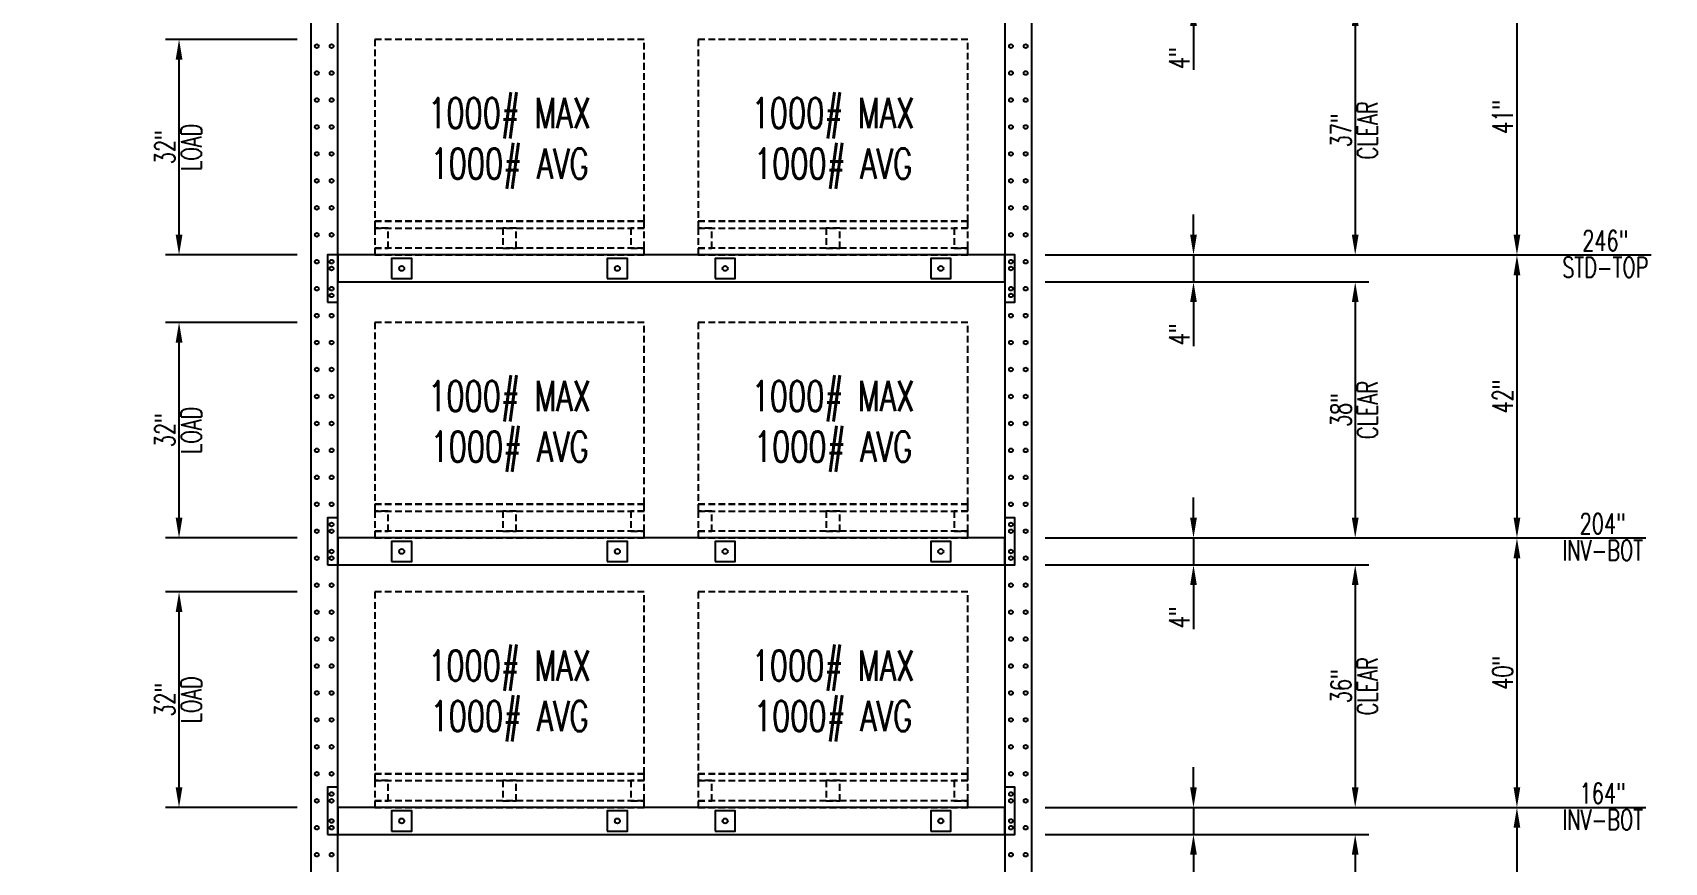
# Model space of a CAD drawing. Extents: x -805 to 239, y -158 to 536.
# Drawn here: x -170.7 to 71.5, y 155.9 to 279 of the extents above; entities that cross this region are included whole.
import ezdxf

# ---------------------------------------------------------------- set-up
doc = ezdxf.new("R2010")
doc.units = 0
doc.header["$LTSCALE"] = 8
doc.header["$MEASUREMENT"] = 0
doc.linetypes.add('HIDDEN2', pattern=[0.1875, 0.125, -0.0625])
doc.layers.get('DEFPOINTS').update_dxf_attribs({"linetype": 'CONTINUOUS'})
for name, color, linetype in [('RACKDIM', 7, 'CONTINUOUS'), ('RACKLOAD', 254, 'HIDDEN2'), ('RACKPALLET', 254, 'HIDDEN2'), ('RACKSHELF', 20, 'CONTINUOUS'), ('RACKUPRIGHT', 180, 'CONTINUOUS')]:
    doc.layers.add(name, color=color, linetype=linetype)
doc.styles.add('2thirds', font='romans.shx', dxfattribs={"width": 0.7})
doc.dimstyles.new('2tfrac16', dxfattribs={"dimscale": 32, "dimtxt": 0.0938, "dimasz": 0.0938, "dimexe": 0.0625, "dimexo": 0.0625, "dimgap": 0.01, "dimtad": 1, "dimdec": 4, "dimzin": 1, "dimdsep": 46, "dimlunit": 5, "dimtxsty": '2thirds', "dimcen": 0.0625, "dimclrd": 256, "dimclre": 256, "dimclrt": 256, "dimadec": 0, "dimazin": 0, "dimtfac": 0.75, "dimtdec": 4, "dimtmove": 0, "dimatfit": 0, "dimfxl": 0, "dimtvp": 0.75, "dimfrac": 2, "dimtolj": 1, "dimtzin": 0, "dimarcsym": 0})

# ---------------------------------------------------------------- blocks, each defined once
blk = doc.blocks.new('*D122')
at = {"layer": 'DEFPOINTS', "color": 0}
for p in [(-154.93, 482), (-129.38, 482), (-125.38, 0)]:
    blk.add_point(p, dxfattribs=at)
at = {"layer": 'RACKDIM', "lineweight": -2}
for p, q in [((-148.93, 482), (-170.66, 482)), ((-142.92, 482), (-148.93, 482)), ((-131.38, 482), (-142.92, 482))]:
    blk.add_line(p, q, dxfattribs=at)
at = {"layer": 'RACKDIM', "char_height": 3.002, "attachment_point": 5, "style": '2thirds'}
for s, insert in [('\\A1;482"', (-162.95, 484.11)), ('\\A1;TOP OF\\PTOP LOAD', (-162.95, 477.68))]:
    blk.add_mtext(s, dxfattribs=dict(at, insert=insert))
blk = doc.blocks.new('*D115')
at = {"layer": 'DEFPOINTS', "color": 0}
for p in [(-22.38, 410), (55.62, 410), (-125.38, 0)]:
    blk.add_point(p, dxfattribs=at)
at = {"layer": 'RACKDIM', "lineweight": -2}
blk.add_line((-20.38, 410), (69.55, 410), dxfattribs=at)
at = {"layer": 'RACKDIM', "attachment_point": 5, "style": '2thirds'}
for s, insert, char_height in [('\\A1;410"', (62.74, 412.11), 3.002), ('\\A1;STD-TOP', (62.74, 408.18), 3.0016)]:
    blk.add_mtext(s, dxfattribs=dict(at, insert=insert, char_height=char_height))
blk = doc.blocks.new('*D110')
at = {"layer": 'DEFPOINTS', "color": 0}
for p in [(-22.38, 328), (55.62, 328), (-125.38, 0)]:
    blk.add_point(p, dxfattribs=at)
at = {"layer": 'RACKDIM', "lineweight": -2}
blk.add_line((-20.38, 328), (68.75, 328), dxfattribs=at)
at = {"layer": 'RACKDIM', "attachment_point": 5, "style": '2thirds'}
for s, insert, char_height in [('\\A1;328"', (62.34, 330.11), 3.002), ('\\A1;INV-BOT', (62.34, 326.18), 3.0016)]:
    blk.add_mtext(s, dxfattribs=dict(at, insert=insert, char_height=char_height))
blk = doc.blocks.new('*D105')
at = {"layer": 'DEFPOINTS', "color": 0}
for p in [(-22.38, 287), (55.62, 287), (-125.38, 0)]:
    blk.add_point(p, dxfattribs=at)
at = {"layer": 'RACKDIM', "lineweight": -2}
blk.add_line((-20.38, 287), (69.75, 287), dxfattribs=at)
at = {"layer": 'RACKDIM', "attachment_point": 5, "style": '2thirds'}
for s, insert, char_height in [('\\A1;287"', (62.84, 289.11), 3.002), ('\\A1;STD-BOT', (62.84, 285.18), 3.0016)]:
    blk.add_mtext(s, dxfattribs=dict(at, insert=insert, char_height=char_height))
blk = doc.blocks.new('*D104')
at = {"layer": 'DEFPOINTS', "color": 0}
for p in [(-22.38, 287), (-22.38, 246), (49.62, 246)]:
    blk.add_point(p, dxfattribs=at)
at = {"layer": 'RACKDIM', "lineweight": -2}
for p, q in [((-20.38, 287), (51.62, 287)), ((49.62, 284), (49.62, 249)), ((-20.38, 246), (51.62, 246))]:
    blk.add_line(p, q, dxfattribs=at)
at = {"layer": 'RACKDIM'}
for points in [[(49.12, 284), (50.12, 284), (49.62, 287)], [(49.12, 249), (50.12, 249), (49.62, 246)]]:
    blk.add_solid(points, dxfattribs=at)
at = {"layer": 'RACKDIM', "insert": (47.51, 266.5), "char_height": 3.002, "attachment_point": 5, "rotation": 89.9998, "style": '2thirds'}
blk.add_mtext('\\A1;41"', dxfattribs=at)
blk = doc.blocks.new('*D103')
at = {"layer": 'DEFPOINTS', "color": 0}
for p in [(-22.38, 283), (-22.38, 246), (25.62, 246)]:
    blk.add_point(p, dxfattribs=at)
at = {"layer": 'RACKDIM', "lineweight": -2}
for p, q in [((-20.38, 283), (27.62, 283)), ((25.62, 280), (25.62, 249)), ((-20.38, 246), (27.62, 246))]:
    blk.add_line(p, q, dxfattribs=at)
at = {"layer": 'RACKDIM'}
for points in [[(25.12, 280), (26.12, 280), (25.62, 283)], [(25.12, 249), (26.12, 249), (25.62, 246)]]:
    blk.add_solid(points, dxfattribs=at)
at = {"layer": 'RACKDIM', "char_height": 3.002, "attachment_point": 5, "rotation": 89.9998, "style": '2thirds'}
for s, insert in [('\\A1;37"', (23.51, 264.5)), ('\\A1;CLEAR', (27.44, 264.5))]:
    blk.add_mtext(s, dxfattribs=dict(at, insert=insert))
blk = doc.blocks.new('*D102')
at = {"layer": 'DEFPOINTS', "color": 0}
for p in [(-22.38, 287), (-22.38, 283), (1.62, 283)]:
    blk.add_point(p, dxfattribs=at)
at = {"layer": 'RACKDIM', "lineweight": -2}
for p, q in [((1.62, 290), (1.62, 293)), ((-20.38, 287), (3.62, 287)), ((1.62, 287), (1.62, 283)), ((-20.38, 283), (3.62, 283)), ((1.62, 280), (1.62, 273.46))]:
    blk.add_line(p, q, dxfattribs=at)
at = {"layer": 'RACKDIM'}
for points in [[(1.12, 290), (2.12, 290), (1.62, 287)], [(1.12, 280), (2.12, 280), (1.62, 283)]]:
    blk.add_solid(points, dxfattribs=at)
at = {"layer": 'RACKDIM', "insert": (-0.49, 275.23), "char_height": 3.002, "attachment_point": 5, "rotation": 89.9998, "style": '2thirds'}
blk.add_mtext('\\A1;4"', dxfattribs=at)
blk = doc.blocks.new('*D101')
at = {"layer": 'DEFPOINTS', "color": 0}
for p in [(-148.93, 278), (-129.38, 278), (-129.38, 246)]:
    blk.add_point(p, dxfattribs=at)
at = {"layer": 'RACKDIM', "lineweight": -2}
for p, q in [((-131.38, 278), (-150.93, 278)), ((-148.93, 249), (-148.93, 275)), ((-131.38, 246), (-150.93, 246))]:
    blk.add_line(p, q, dxfattribs=at)
at = {"layer": 'RACKDIM'}
for points in [[(-149.43, 275), (-148.43, 275), (-148.93, 278)], [(-149.43, 249), (-148.43, 249), (-148.93, 246)]]:
    blk.add_solid(points, dxfattribs=at)
at = {"layer": 'RACKDIM', "char_height": 3.002, "attachment_point": 5, "rotation": 89.9998, "style": '2thirds'}
for s, insert in [('\\A1;32"', (-151.04, 262)), ('\\A1;LOAD', (-147.11, 262))]:
    blk.add_mtext(s, dxfattribs=dict(at, insert=insert))
blk = doc.blocks.new('*D100')
at = {"layer": 'DEFPOINTS', "color": 0}
for p in [(-22.38, 246), (55.62, 246), (-125.38, 0)]:
    blk.add_point(p, dxfattribs=at)
at = {"layer": 'RACKDIM', "lineweight": -2}
blk.add_line((-20.38, 246), (69.55, 246), dxfattribs=at)
at = {"layer": 'RACKDIM', "attachment_point": 5, "style": '2thirds'}
for s, insert, char_height in [('\\A1;246"', (62.74, 248.11), 3.002), ('\\A1;STD-TOP', (62.74, 244.18), 3.0016)]:
    blk.add_mtext(s, dxfattribs=dict(at, insert=insert, char_height=char_height))
blk = doc.blocks.new('*D99')
at = {"layer": 'DEFPOINTS', "color": 0}
for p in [(-22.38, 246), (-22.38, 204), (49.62, 204)]:
    blk.add_point(p, dxfattribs=at)
at = {"layer": 'RACKDIM', "lineweight": -2}
for p, q in [((-20.38, 246), (51.62, 246)), ((49.62, 243), (49.62, 207)), ((-20.38, 204), (51.62, 204))]:
    blk.add_line(p, q, dxfattribs=at)
at = {"layer": 'RACKDIM'}
for points in [[(49.12, 243), (50.12, 243), (49.62, 246)], [(49.12, 207), (50.12, 207), (49.62, 204)]]:
    blk.add_solid(points, dxfattribs=at)
at = {"layer": 'RACKDIM', "insert": (47.51, 225), "char_height": 3.002, "attachment_point": 5, "rotation": 89.9998, "style": '2thirds'}
blk.add_mtext('\\A1;42"', dxfattribs=at)
blk = doc.blocks.new('*D98')
at = {"layer": 'DEFPOINTS', "color": 0}
for p in [(-22.38, 242), (-22.38, 204), (25.62, 204)]:
    blk.add_point(p, dxfattribs=at)
at = {"layer": 'RACKDIM', "lineweight": -2}
for p, q in [((-20.38, 242), (27.62, 242)), ((25.62, 239), (25.62, 207)), ((-20.38, 204), (27.62, 204))]:
    blk.add_line(p, q, dxfattribs=at)
at = {"layer": 'RACKDIM'}
for points in [[(25.12, 239), (26.12, 239), (25.62, 242)], [(25.12, 207), (26.12, 207), (25.62, 204)]]:
    blk.add_solid(points, dxfattribs=at)
at = {"layer": 'RACKDIM', "char_height": 3.002, "attachment_point": 5, "rotation": 89.9998, "style": '2thirds'}
for s, insert in [('\\A1;CLEAR', (27.44, 223)), ('\\A1;38"', (23.51, 223))]:
    blk.add_mtext(s, dxfattribs=dict(at, insert=insert))
blk = doc.blocks.new('*D97')
at = {"layer": 'DEFPOINTS', "color": 0}
for p in [(-22.38, 246), (-22.38, 242), (1.62, 242)]:
    blk.add_point(p, dxfattribs=at)
at = {"layer": 'RACKDIM', "lineweight": -2}
for p, q in [((1.62, 249), (1.62, 252)), ((-20.38, 246), (3.62, 246)), ((1.62, 246), (1.62, 242)), ((-20.38, 242), (3.62, 242)), ((1.62, 239), (1.62, 232.46))]:
    blk.add_line(p, q, dxfattribs=at)
at = {"layer": 'RACKDIM'}
for points in [[(1.12, 249), (2.12, 249), (1.62, 246)], [(1.12, 239), (2.12, 239), (1.62, 242)]]:
    blk.add_solid(points, dxfattribs=at)
at = {"layer": 'RACKDIM', "insert": (-0.49, 234.23), "char_height": 3.002, "attachment_point": 5, "rotation": 89.9998, "style": '2thirds'}
blk.add_mtext('\\A1;4"', dxfattribs=at)
blk = doc.blocks.new('*D96')
at = {"layer": 'DEFPOINTS', "color": 0}
for p in [(-148.93, 236), (-129.38, 236), (-129.38, 204)]:
    blk.add_point(p, dxfattribs=at)
at = {"layer": 'RACKDIM', "lineweight": -2}
for p, q in [((-131.38, 236), (-150.93, 236)), ((-148.93, 207), (-148.93, 233)), ((-131.38, 204), (-150.93, 204))]:
    blk.add_line(p, q, dxfattribs=at)
at = {"layer": 'RACKDIM'}
for points in [[(-149.43, 233), (-148.43, 233), (-148.93, 236)], [(-149.43, 207), (-148.43, 207), (-148.93, 204)]]:
    blk.add_solid(points, dxfattribs=at)
at = {"layer": 'RACKDIM', "char_height": 3.002, "attachment_point": 5, "rotation": 89.9998, "style": '2thirds'}
for s, insert in [('\\A1;LOAD', (-147.11, 220)), ('\\A1;32"', (-151.04, 220))]:
    blk.add_mtext(s, dxfattribs=dict(at, insert=insert))
blk = doc.blocks.new('*D95')
at = {"layer": 'DEFPOINTS', "color": 0}
for p in [(-22.38, 204), (55.62, 204), (-125.38, 0)]:
    blk.add_point(p, dxfattribs=at)
at = {"layer": 'RACKDIM', "lineweight": -2}
blk.add_line((-20.38, 204), (68.75, 204), dxfattribs=at)
at = {"layer": 'RACKDIM', "attachment_point": 5, "style": '2thirds'}
for s, insert, char_height in [('\\A1;204"', (62.34, 206.11), 3.002), ('\\A1;INV-BOT', (62.34, 202.18), 3.0016)]:
    blk.add_mtext(s, dxfattribs=dict(at, insert=insert, char_height=char_height))
blk = doc.blocks.new('*D94')
at = {"layer": 'DEFPOINTS', "color": 0}
for p in [(-22.38, 204), (-22.38, 164), (49.62, 164)]:
    blk.add_point(p, dxfattribs=at)
at = {"layer": 'RACKDIM', "lineweight": -2}
for p, q in [((-20.38, 204), (51.62, 204)), ((49.62, 201), (49.62, 167)), ((-20.38, 164), (51.62, 164))]:
    blk.add_line(p, q, dxfattribs=at)
at = {"layer": 'RACKDIM'}
for points in [[(49.12, 201), (50.12, 201), (49.62, 204)], [(49.12, 167), (50.12, 167), (49.62, 164)]]:
    blk.add_solid(points, dxfattribs=at)
at = {"layer": 'RACKDIM', "insert": (47.51, 184), "char_height": 3.002, "attachment_point": 5, "rotation": 89.9998, "style": '2thirds'}
blk.add_mtext('\\A1;40"', dxfattribs=at)
blk = doc.blocks.new('*D93')
at = {"layer": 'DEFPOINTS', "color": 0}
for p in [(-22.38, 200), (-22.38, 164), (25.62, 164)]:
    blk.add_point(p, dxfattribs=at)
at = {"layer": 'RACKDIM', "lineweight": -2}
for p, q in [((-20.38, 200), (27.62, 200)), ((25.62, 197), (25.62, 167)), ((-20.38, 164), (27.62, 164))]:
    blk.add_line(p, q, dxfattribs=at)
at = {"layer": 'RACKDIM'}
for points in [[(25.12, 197), (26.12, 197), (25.62, 200)], [(25.12, 167), (26.12, 167), (25.62, 164)]]:
    blk.add_solid(points, dxfattribs=at)
at = {"layer": 'RACKDIM', "char_height": 3.002, "attachment_point": 5, "rotation": 89.9998, "style": '2thirds'}
for s, insert in [('\\A1;36"', (23.51, 182)), ('\\A1;CLEAR', (27.44, 182))]:
    blk.add_mtext(s, dxfattribs=dict(at, insert=insert))
blk = doc.blocks.new('*D92')
at = {"layer": 'DEFPOINTS', "color": 0}
for p in [(-22.38, 204), (-22.38, 200), (1.62, 200)]:
    blk.add_point(p, dxfattribs=at)
at = {"layer": 'RACKDIM', "lineweight": -2}
for p, q in [((1.62, 207), (1.62, 210)), ((-20.38, 204), (3.62, 204)), ((1.62, 204), (1.62, 200)), ((-20.38, 200), (3.62, 200)), ((1.62, 197), (1.62, 190.46))]:
    blk.add_line(p, q, dxfattribs=at)
at = {"layer": 'RACKDIM'}
for points in [[(1.12, 207), (2.12, 207), (1.62, 204)], [(1.12, 197), (2.12, 197), (1.62, 200)]]:
    blk.add_solid(points, dxfattribs=at)
at = {"layer": 'RACKDIM', "insert": (-0.49, 192.23), "char_height": 3.002, "attachment_point": 5, "rotation": 89.9998, "style": '2thirds'}
blk.add_mtext('\\A1;4"', dxfattribs=at)
blk = doc.blocks.new('*D91')
at = {"layer": 'DEFPOINTS', "color": 0}
for p in [(-148.93, 196), (-129.38, 196), (-129.38, 164)]:
    blk.add_point(p, dxfattribs=at)
at = {"layer": 'RACKDIM', "lineweight": -2}
for p, q in [((-131.38, 196), (-150.93, 196)), ((-148.93, 167), (-148.93, 193)), ((-131.38, 164), (-150.93, 164))]:
    blk.add_line(p, q, dxfattribs=at)
at = {"layer": 'RACKDIM'}
for points in [[(-149.43, 193), (-148.43, 193), (-148.93, 196)], [(-149.43, 167), (-148.43, 167), (-148.93, 164)]]:
    blk.add_solid(points, dxfattribs=at)
at = {"layer": 'RACKDIM', "char_height": 3.002, "attachment_point": 5, "rotation": 89.9998, "style": '2thirds'}
for s, insert in [('\\A1;32"', (-151.04, 180)), ('\\A1;LOAD', (-147.11, 180))]:
    blk.add_mtext(s, dxfattribs=dict(at, insert=insert))
blk = doc.blocks.new('*D90')
at = {"layer": 'DEFPOINTS', "color": 0}
for p in [(-22.38, 164), (55.62, 164), (-125.38, 0)]:
    blk.add_point(p, dxfattribs=at)
at = {"layer": 'RACKDIM', "lineweight": -2}
blk.add_line((-20.38, 164), (68.75, 164), dxfattribs=at)
at = {"layer": 'RACKDIM', "attachment_point": 5, "style": '2thirds'}
for s, insert, char_height in [('\\A1;164"', (62.34, 166.11), 3.002), ('\\A1;INV-BOT', (62.34, 162.18), 3.0016)]:
    blk.add_mtext(s, dxfattribs=dict(at, insert=insert, char_height=char_height))
blk = doc.blocks.new('*D89')
at = {"layer": 'DEFPOINTS', "color": 0}
for p in [(-22.38, 164), (-22.38, 123), (49.62, 123)]:
    blk.add_point(p, dxfattribs=at)
at = {"layer": 'RACKDIM', "lineweight": -2}
for p, q in [((-20.38, 164), (51.62, 164)), ((49.62, 161), (49.62, 126)), ((-20.38, 123), (51.62, 123))]:
    blk.add_line(p, q, dxfattribs=at)
at = {"layer": 'RACKDIM'}
for points in [[(49.12, 161), (50.12, 161), (49.62, 164)], [(49.12, 126), (50.12, 126), (49.62, 123)]]:
    blk.add_solid(points, dxfattribs=at)
at = {"layer": 'RACKDIM', "insert": (47.51, 143.5), "char_height": 3.002, "attachment_point": 5, "rotation": 89.9998, "style": '2thirds'}
blk.add_mtext('\\A1;41"', dxfattribs=at)
blk = doc.blocks.new('*D88')
at = {"layer": 'DEFPOINTS', "color": 0}
for p in [(-22.38, 160), (-22.38, 123), (25.62, 123)]:
    blk.add_point(p, dxfattribs=at)
at = {"layer": 'RACKDIM', "lineweight": -2}
for p, q in [((-20.38, 160), (27.62, 160)), ((25.62, 157), (25.62, 126)), ((-20.38, 123), (27.62, 123))]:
    blk.add_line(p, q, dxfattribs=at)
at = {"layer": 'RACKDIM'}
for points in [[(25.12, 157), (26.12, 157), (25.62, 160)], [(25.12, 126), (26.12, 126), (25.62, 123)]]:
    blk.add_solid(points, dxfattribs=at)
at = {"layer": 'RACKDIM', "char_height": 3.002, "attachment_point": 5, "rotation": 89.9998, "style": '2thirds'}
for s, insert in [('\\A1;CLEAR', (27.44, 141.5)), ('\\A1;37"', (23.51, 141.5))]:
    blk.add_mtext(s, dxfattribs=dict(at, insert=insert))
blk = doc.blocks.new('*D87')
at = {"layer": 'DEFPOINTS', "color": 0}
for p in [(-22.38, 164), (-22.38, 160), (1.62, 160)]:
    blk.add_point(p, dxfattribs=at)
at = {"layer": 'RACKDIM', "lineweight": -2}
for p, q in [((1.62, 167), (1.62, 170)), ((-20.38, 164), (3.62, 164)), ((1.62, 164), (1.62, 160)), ((-20.38, 160), (3.62, 160)), ((1.62, 157), (1.62, 150.46))]:
    blk.add_line(p, q, dxfattribs=at)
at = {"layer": 'RACKDIM'}
for points in [[(1.12, 167), (2.12, 167), (1.62, 164)], [(1.12, 157), (2.12, 157), (1.62, 160)]]:
    blk.add_solid(points, dxfattribs=at)
at = {"layer": 'RACKDIM', "insert": (-0.49, 152.23), "char_height": 3.002, "attachment_point": 5, "rotation": 89.9998, "style": '2thirds'}
blk.add_mtext('\\A1;4"', dxfattribs=at)

msp = doc.modelspace()

# ---------------------------------------------------------------- linework, layer by layer
at = {"layer": 'RACKLOAD'}
for points in [[(-119.87898, 251), (-79.87898, 251), (-79.87898, 278), (-119.87898, 278), (-119.87898, 251)], [(-71.87898, 251), (-31.87898, 251), (-31.87898, 278), (-71.87898, 278), (-71.87898, 251)], [(-119.87898, 209), (-79.87898, 209), (-79.87898, 236), (-119.87898, 236), (-119.87898, 209)], [(-71.87898, 209), (-31.87898, 209), (-31.87898, 236), (-71.87898, 236), (-71.87898, 209)], [(-119.87898, 169), (-79.87898, 169), (-79.87898, 196), (-119.87898, 196), (-119.87898, 169)], [(-71.87898, 169), (-31.87898, 169), (-31.87898, 196), (-71.87898, 196), (-71.87898, 169)]]:
    msp.add_lwpolyline(points, dxfattribs=at)
at = {"layer": 'RACKPALLET'}
for points in [[(-119.87898, 250), (-79.87898, 250), (-79.87898, 251), (-119.87898, 251), (-119.87898, 250)], [(-119.87898, 247), (-117.87898, 247), (-117.87898, 250), (-119.87898, 250), (-119.87898, 247)], [(-100.87898, 247), (-98.87898, 247), (-98.87898, 250), (-100.87898, 250), (-100.87898, 247)], [(-81.87898, 247), (-79.87898, 247), (-79.87898, 250), (-81.87898, 250), (-81.87898, 247)], [(-71.87898, 250), (-31.87898, 250), (-31.87898, 251), (-71.87898, 251), (-71.87898, 250)], [(-71.87898, 247), (-69.87898, 247), (-69.87898, 250), (-71.87898, 250), (-71.87898, 247)], [(-52.87898, 247), (-50.87898, 247), (-50.87898, 250), (-52.87898, 250), (-52.87898, 247)], [(-33.87898, 247), (-31.87898, 247), (-31.87898, 250), (-33.87898, 250), (-33.87898, 247)], [(-119.87898, 246), (-79.87898, 246), (-79.87898, 247), (-119.87898, 247), (-119.87898, 246)], [(-71.87898, 246), (-31.87898, 246), (-31.87898, 247), (-71.87898, 247), (-71.87898, 246)], [(-119.87898, 208), (-79.87898, 208), (-79.87898, 209), (-119.87898, 209), (-119.87898, 208)], [(-71.87898, 208), (-31.87898, 208), (-31.87898, 209), (-71.87898, 209), (-71.87898, 208)], [(-119.87898, 205), (-117.87898, 205), (-117.87898, 208), (-119.87898, 208), (-119.87898, 205)], [(-100.87898, 205), (-98.87898, 205), (-98.87898, 208), (-100.87898, 208), (-100.87898, 205)], [(-81.87898, 205), (-79.87898, 205), (-79.87898, 208), (-81.87898, 208), (-81.87898, 205)], [(-71.87898, 205), (-69.87898, 205), (-69.87898, 208), (-71.87898, 208), (-71.87898, 205)], [(-52.87898, 205), (-50.87898, 205), (-50.87898, 208), (-52.87898, 208), (-52.87898, 205)], [(-33.87898, 205), (-31.87898, 205), (-31.87898, 208), (-33.87898, 208), (-33.87898, 205)], [(-119.87898, 204), (-79.87898, 204), (-79.87898, 205), (-119.87898, 205), (-119.87898, 204)], [(-71.87898, 204), (-31.87898, 204), (-31.87898, 205), (-71.87898, 205), (-71.87898, 204)], [(-119.87898, 168), (-79.87898, 168), (-79.87898, 169), (-119.87898, 169), (-119.87898, 168)], [(-119.87898, 165), (-117.87898, 165), (-117.87898, 168), (-119.87898, 168), (-119.87898, 165)], [(-100.87898, 165), (-98.87898, 165), (-98.87898, 168), (-100.87898, 168), (-100.87898, 165)], [(-81.87898, 165), (-79.87898, 165), (-79.87898, 168), (-81.87898, 168), (-81.87898, 165)], [(-71.87898, 168), (-31.87898, 168), (-31.87898, 169), (-71.87898, 169), (-71.87898, 168)], [(-71.87898, 165), (-69.87898, 165), (-69.87898, 168), (-71.87898, 168), (-71.87898, 165)], [(-52.87898, 165), (-50.87898, 165), (-50.87898, 168), (-52.87898, 168), (-52.87898, 165)], [(-33.87898, 165), (-31.87898, 165), (-31.87898, 168), (-33.87898, 168), (-33.87898, 165)], [(-119.87898, 164), (-79.87898, 164), (-79.87898, 165), (-119.87898, 165), (-119.87898, 164)], [(-71.87898, 164), (-31.87898, 164), (-31.87898, 165), (-71.87898, 165), (-71.87898, 164)]]:
    msp.add_lwpolyline(points, dxfattribs=at)
at = {"layer": 'RACKSHELF'}
for points in [[(-126.87898, 239), (-125.37898, 239), (-125.37898, 246), (-126.87898, 246), (-126.87898, 239)], [(-125.37898, 242), (-26.37898, 242), (-26.37898, 246), (-125.37898, 246), (-125.37898, 242)], [(-117.37898, 242.5), (-114.37898, 242.5), (-114.37898, 245.5), (-117.37898, 245.5), (-117.37898, 242.5)], [(-85.37898, 242.5), (-82.37898, 242.5), (-82.37898, 245.5), (-85.37898, 245.5), (-85.37898, 242.5)], [(-69.37898, 242.5), (-66.37898, 242.5), (-66.37898, 245.5), (-69.37898, 245.5), (-69.37898, 242.5)], [(-37.37898, 242.5), (-34.37898, 242.5), (-34.37898, 245.5), (-37.37898, 245.5), (-37.37898, 242.5)], [(-26.37898, 239), (-24.87898, 239), (-24.87898, 246), (-26.37898, 246), (-26.37898, 239)], [(-126.87898, 200), (-125.37898, 200), (-125.37898, 207), (-126.87898, 207), (-126.87898, 200)], [(-26.37898, 200), (-24.87898, 200), (-24.87898, 207), (-26.37898, 207), (-26.37898, 200)], [(-125.37898, 200), (-26.37898, 200), (-26.37898, 204), (-125.37898, 204), (-125.37898, 200)], [(-117.37898, 200.5), (-114.37898, 200.5), (-114.37898, 203.5), (-117.37898, 203.5), (-117.37898, 200.5)], [(-85.37898, 200.5), (-82.37898, 200.5), (-82.37898, 203.5), (-85.37898, 203.5), (-85.37898, 200.5)], [(-69.37898, 200.5), (-66.37898, 200.5), (-66.37898, 203.5), (-69.37898, 203.5), (-69.37898, 200.5)], [(-37.37898, 200.5), (-34.37898, 200.5), (-34.37898, 203.5), (-37.37898, 203.5), (-37.37898, 200.5)], [(-126.87898, 160), (-125.37898, 160), (-125.37898, 167), (-126.87898, 167), (-126.87898, 160)], [(-26.37898, 160), (-24.87898, 160), (-24.87898, 167), (-26.37898, 167), (-26.37898, 160)], [(-125.37898, 160), (-26.37898, 160), (-26.37898, 164), (-125.37898, 164), (-125.37898, 160)], [(-117.37898, 160.5), (-114.37898, 160.5), (-114.37898, 163.5), (-117.37898, 163.5), (-117.37898, 160.5)], [(-85.37898, 160.5), (-82.37898, 160.5), (-82.37898, 163.5), (-85.37898, 163.5), (-85.37898, 160.5)], [(-69.37898, 160.5), (-66.37898, 160.5), (-66.37898, 163.5), (-69.37898, 163.5), (-69.37898, 160.5)], [(-37.37898, 160.5), (-34.37898, 160.5), (-34.37898, 163.5), (-37.37898, 163.5), (-37.37898, 160.5)]]:
    msp.add_lwpolyline(points, dxfattribs=at)
for centre, radius in [((-126.28523, 245), 0.28125), ((-25.47273, 245), 0.28125), ((-126.28523, 244), 0.28125), ((-115.87898, 244), 0.375), ((-83.87898, 244), 0.375), ((-67.87898, 244), 0.375), ((-35.87898, 244), 0.375), ((-25.47273, 244), 0.28125), ((-126.28523, 241), 0.28125), ((-126.28523, 240), 0.28125), ((-25.47273, 241), 0.28125), ((-25.47273, 240), 0.28125), ((-126.28523, 206), 0.28125), ((-25.47273, 206), 0.28125), ((-126.28523, 205), 0.28125), ((-25.47273, 205), 0.28125), ((-126.28523, 202), 0.28125), ((-126.28523, 201), 0.28125), ((-115.87898, 202), 0.375), ((-83.87898, 202), 0.375), ((-67.87898, 202), 0.375), ((-35.87898, 202), 0.375), ((-25.47273, 202), 0.28125), ((-25.47273, 201), 0.28125), ((-126.28523, 166), 0.28125), ((-126.28523, 165), 0.28125), ((-25.47273, 166), 0.28125), ((-25.47273, 165), 0.28125), ((-126.28523, 162), 0.28125), ((-115.87898, 162), 0.375), ((-83.87898, 162), 0.375), ((-67.87898, 162), 0.375), ((-35.87898, 162), 0.375), ((-25.47273, 162), 0.28125), ((-126.28523, 161), 0.28125), ((-25.47273, 161), 0.28125)]:
    msp.add_circle(centre, radius, dxfattribs=at)
at = {"layer": 'RACKUPRIGHT'}
for points in [[(-129.37898, 0.5), (-125.37898, 0.5), (-125.37898, 410), (-129.37898, 410), (-129.37898, 0.5)], [(-26.37898, 0.5), (-22.37898, 0.5), (-22.37898, 410), (-26.37898, 410), (-26.37898, 0.5)]]:
    msp.add_lwpolyline(points, dxfattribs=at)
for centre in [(-128.47273, 277), (-126.28523, 277), (-25.47273, 277), (-23.28523, 277), (-128.47273, 273), (-126.28523, 273), (-25.47273, 273), (-23.28523, 273), (-128.47273, 269), (-126.28523, 269), (-25.47273, 269), (-23.28523, 269), (-128.47273, 265), (-126.28523, 265), (-25.47273, 265), (-23.28523, 265), (-128.47273, 261), (-126.28523, 261), (-25.47273, 261), (-23.28523, 261), (-128.47273, 257), (-126.28523, 257), (-25.47273, 257), (-23.28523, 257), (-128.47273, 253), (-126.28523, 253), (-25.47273, 253), (-23.28523, 253), (-128.47273, 249), (-126.28523, 249), (-25.47273, 249), (-23.28523, 249), (-128.47273, 245), (-126.28523, 245), (-25.47273, 245), (-23.28523, 245), (-128.47273, 241), (-126.28523, 241), (-25.47273, 241), (-23.28523, 241), (-128.47273, 237), (-126.28523, 237), (-25.47273, 237), (-23.28523, 237), (-128.47273, 233), (-126.28523, 233), (-25.47273, 233), (-23.28523, 233), (-128.47273, 229), (-126.28523, 229), (-25.47273, 229), (-23.28523, 229), (-128.47273, 225), (-126.28523, 225), (-25.47273, 225), (-23.28523, 225), (-128.47273, 221), (-126.28523, 221), (-25.47273, 221), (-23.28523, 221), (-128.47273, 217), (-126.28523, 217), (-25.47273, 217), (-23.28523, 217), (-128.47273, 213), (-126.28523, 213), (-25.47273, 213), (-23.28523, 213), (-128.47273, 209), (-126.28523, 209), (-25.47273, 209), (-23.28523, 209), (-128.47273, 205), (-126.28523, 205), (-25.47273, 205), (-23.28523, 205), (-128.47273, 201), (-126.28523, 201), (-25.47273, 201), (-23.28523, 201), (-128.47273, 197), (-126.28523, 197), (-25.47273, 197), (-23.28523, 197), (-128.47273, 193), (-126.28523, 193), (-25.47273, 193), (-23.28523, 193), (-128.47273, 189), (-126.28523, 189), (-25.47273, 189), (-23.28523, 189), (-128.47273, 185), (-126.28523, 185), (-25.47273, 185), (-23.28523, 185), (-128.47273, 181), (-126.28523, 181), (-25.47273, 181), (-23.28523, 181), (-128.47273, 177), (-126.28523, 177), (-25.47273, 177), (-23.28523, 177), (-128.47273, 173), (-126.28523, 173), (-25.47273, 173), (-23.28523, 173), (-128.47273, 169), (-126.28523, 169), (-25.47273, 169), (-23.28523, 169), (-128.47273, 165), (-126.28523, 165), (-25.47273, 165), (-23.28523, 165), (-128.47273, 161), (-126.28523, 161), (-25.47273, 161), (-23.28523, 161), (-128.47273, 157), (-126.28523, 157), (-25.47273, 157), (-23.28523, 157)]:
    msp.add_circle(centre, 0.28125, dxfattribs=at)

# ---------------------------------------------------------------- texts
at = {"layer": 'RACKLOAD', "char_height": 4.5, "width": 40, "attachment_point": 5, "style": '2thirds'}
for insert in [(-99.87898, 262.56067), (-51.87898, 262.56067), (-99.87898, 220.56067), (-51.87898, 220.56067), (-99.87898, 180.56067), (-51.87898, 180.56067)]:
    msp.add_mtext('1000# MAX 1000# AVG', dxfattribs=dict(at, insert=insert))

# ---------------------------------------------------------------- dimensions: what is measured, and where the dimension line sits
at = {"layer": 'RACKDIM'}
for feature_location, offset, text, picture, middle in [((-129.37898, 482), (-25.55131, 0.00007), '<>\\XTOP OF\\PTOP LOAD', '*D122', (-162.9544, 482.00007)), ((-22.37898, 410), (78, 0), '<>\\XSTD-TOP', '*D115', (62.74464, 410)), ((-22.37898, 328), (78, 0), '<>\\XINV-BOT', '*D110', (62.34443, 328)), ((-22.37898, 287), (78, 0), '<>\\XSTD-BOT', '*D105', (62.8447, 287)), ((-22.37898, 246), (78, 0), '<>\\XSTD-TOP', '*D100', (62.74464, 246)), ((-22.37898, 204), (78, 0), '<>\\XINV-BOT', '*D95', (62.34443, 204)), ((-22.37898, 164), (78, 0), '<>\\XINV-BOT', '*D90', (62.34443, 164))]:
    dim = msp.add_ordinate_dim(feature_location=feature_location, offset=offset, dtype=0, origin=(-125.37898, 0), text=text, dimstyle='2tfrac16', override={"dimpost": '"'}, dxfattribs=at)
    dim.commit()
    dim.dimension.update_dxf_attribs({"geometry": picture, "text_midpoint": middle})
for base, p1, p2, picture, middle in [((1.621, 282.99991), (-22.37898, 287), (-22.37898, 283), '*D102', (-0.48569, 275.22595)), ((49.62087, 245.99974), (-22.37898, 287), (-22.37898, 246), '*D104', (47.51428, 266.49974)), ((1.621, 241.99991), (-22.37898, 246), (-22.37898, 242), '*D97', (-0.48569, 234.22595)), ((49.62086, 203.99974), (-22.37898, 246), (-22.37898, 204), '*D99', (47.51427, 224.99974)), ((1.621, 199.99991), (-22.37898, 204), (-22.37898, 200), '*D92', (-0.4857, 192.22595)), ((49.62087, 163.99974), (-22.37898, 204), (-22.37898, 164), '*D94', (47.51427, 183.99974)), ((1.621, 159.99991), (-22.37898, 164), (-22.37898, 160), '*D87', (-0.48569, 152.22595)), ((49.62087, 122.99974), (-22.37898, 164), (-22.37898, 123), '*D89', (47.51428, 143.49974))]:
    dim = msp.add_linear_dim(base=base, p1=p1, p2=p2, angle=269.9997895, dimstyle='2tfrac16', override={"dimpost": '"'}, dxfattribs=at)
    dim.commit()
    dim.dimension.update_dxf_attribs({"geometry": picture, "text_midpoint": middle})
for base, p1, p2, text, picture, middle in [((25.62087, 245.99982), (-22.37898, 283), (-22.37898, 246), '<>\\XCLEAR', '*D103', (25.62094, 264.49982)), ((-148.93019, 278.00007), (-129.37898, 246), (-129.37898, 278), '<>\\XLOAD', '*D101', (-148.93025, 262.00007)), ((25.62086, 203.99982), (-22.37898, 242), (-22.37898, 204), '<>\\XCLEAR', '*D98', (25.62093, 222.99982)), ((-148.9302, 236.00007), (-129.37898, 204), (-129.37898, 236), '<>\\XLOAD', '*D96', (-148.93025, 220.00007)), ((25.62087, 163.99982), (-22.37898, 200), (-22.37898, 164), '<>\\XCLEAR', '*D93', (25.62093, 181.99982)), ((-148.93019, 196.00007), (-129.37898, 164), (-129.37898, 196), '<>\\XLOAD', '*D91', (-148.93025, 180.00007)), ((25.62087, 122.99982), (-22.37898, 160), (-22.37898, 123), '<>\\XCLEAR', '*D88', (25.62094, 141.49982))]:
    dim = msp.add_linear_dim(base=base, p1=p1, p2=p2, angle=269.9997895, text=text, dimstyle='2tfrac16', override={"dimpost": '"'}, dxfattribs=at)
    dim.commit()
    dim.dimension.update_dxf_attribs({"geometry": picture, "text_midpoint": middle})

doc.saveas('drawing.dxf')
